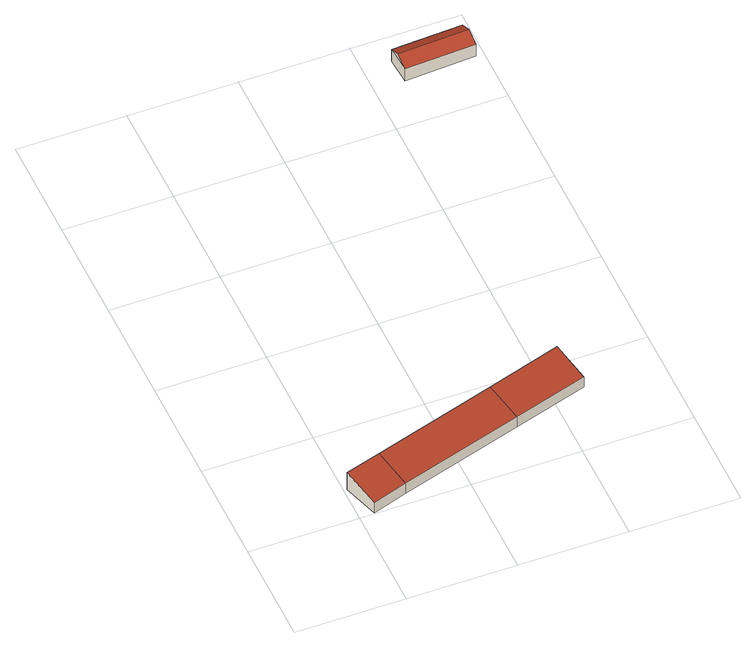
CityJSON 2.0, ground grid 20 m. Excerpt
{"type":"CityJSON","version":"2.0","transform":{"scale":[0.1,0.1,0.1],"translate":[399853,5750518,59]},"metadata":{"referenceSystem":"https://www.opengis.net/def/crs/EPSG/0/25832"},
"CityObjects":{
"building1":{"type":"Building","attributes":{"Gemeindeschluessel":"05515000","Geometrietyp2DReferenz":"3000","function":"31001_3200","roofType":"2100","measuredHeight":4.08},"geometry":[{"type":"Solid","lod":"2","boundaries":[[[[0,1,2,3]],[[4,5,1,0]],[[6,7,5,4]],[[3,2,7,6]],[[4,0,3,6]],[[1,5,7,2]]]],"semantics":{"surfaces":[{"type":"WallSurface"},{"type":"RoofSurface"},{"type":"GroundSurface"}],"values":[[0,0,0,0,1,2]]}}]},
"building2":{"type":"Building","attributes":{"Gemeindeschluessel":"05515000","Geometrietyp2DReferenz":"3000","function":"51009_1610","roofType":"2100","measuredHeight":4.1},"geometry":[{"type":"Solid","lod":"2","boundaries":[[[[8,9,10,11]],[[6,7,9,8]],[[4,5,7,6]],[[11,10,5,4]],[[6,8,11,4]],[[9,7,5,10]]]],"semantics":{"surfaces":[{"type":"WallSurface"},{"type":"RoofSurface"},{"type":"GroundSurface"}],"values":[[0,0,0,0,1,2]]}}]},
"building3":{"type":"Building","attributes":{"Gemeindeschluessel":"05515000","Geometrietyp2DReferenz":"3000","function":"31001_3200","roofType":"2100","measuredHeight":4.09},"geometry":[{"type":"Solid","lod":"2","boundaries":[[[[11,10,9,8]],[[12,13,10,11]],[[14,15,13,12]],[[8,9,15,14]],[[12,11,8,14]],[[10,13,15,9]]]],"semantics":{"surfaces":[{"type":"WallSurface"},{"type":"RoofSurface"},{"type":"GroundSurface"}],"values":[[0,0,0,0,1,2]]}}]},
"building4":{"type":"Building","attributes":{"Gemeindeschluessel":"05515000","Geometrietyp2DReferenz":"3000","function":"31001_2700","roofType":"3100","measuredHeight":4.17},"geometry":[{"type":"Solid","lod":"2","boundaries":[[[[16,17,18,19]],[[20,21,17,16]],[[22,23,21,20]],[[19,18,23,22]],[[16,24,20]],[[22,25,19]],[[19,25,24,16]],[[20,24,25,22]],[[17,21,23,18]]]],"semantics":{"surfaces":[{"type":"WallSurface"},{"type":"RoofSurface"},{"type":"GroundSurface"}],"values":[[0,0,0,0,0,0,1,1,2]]}}]}
},
"vertices":[
[6,69,48],[6,69,7],[27,2,7],[27,2,31],[72,89,48],[72,89,7],[92,23,31],[92,23,7],
[321,93,31],[321,93,7],[300,159,7],[300,159,48],
[438,202,48],[438,202,7],[458,135,31],[458,135,7],
[454,894,38],[454,894,10],[584,901,10],[584,901,38],[451,944,38],[451,944,10],[581,951,38],[581,951,10],[452,919,51],[582,926,51]
]}
